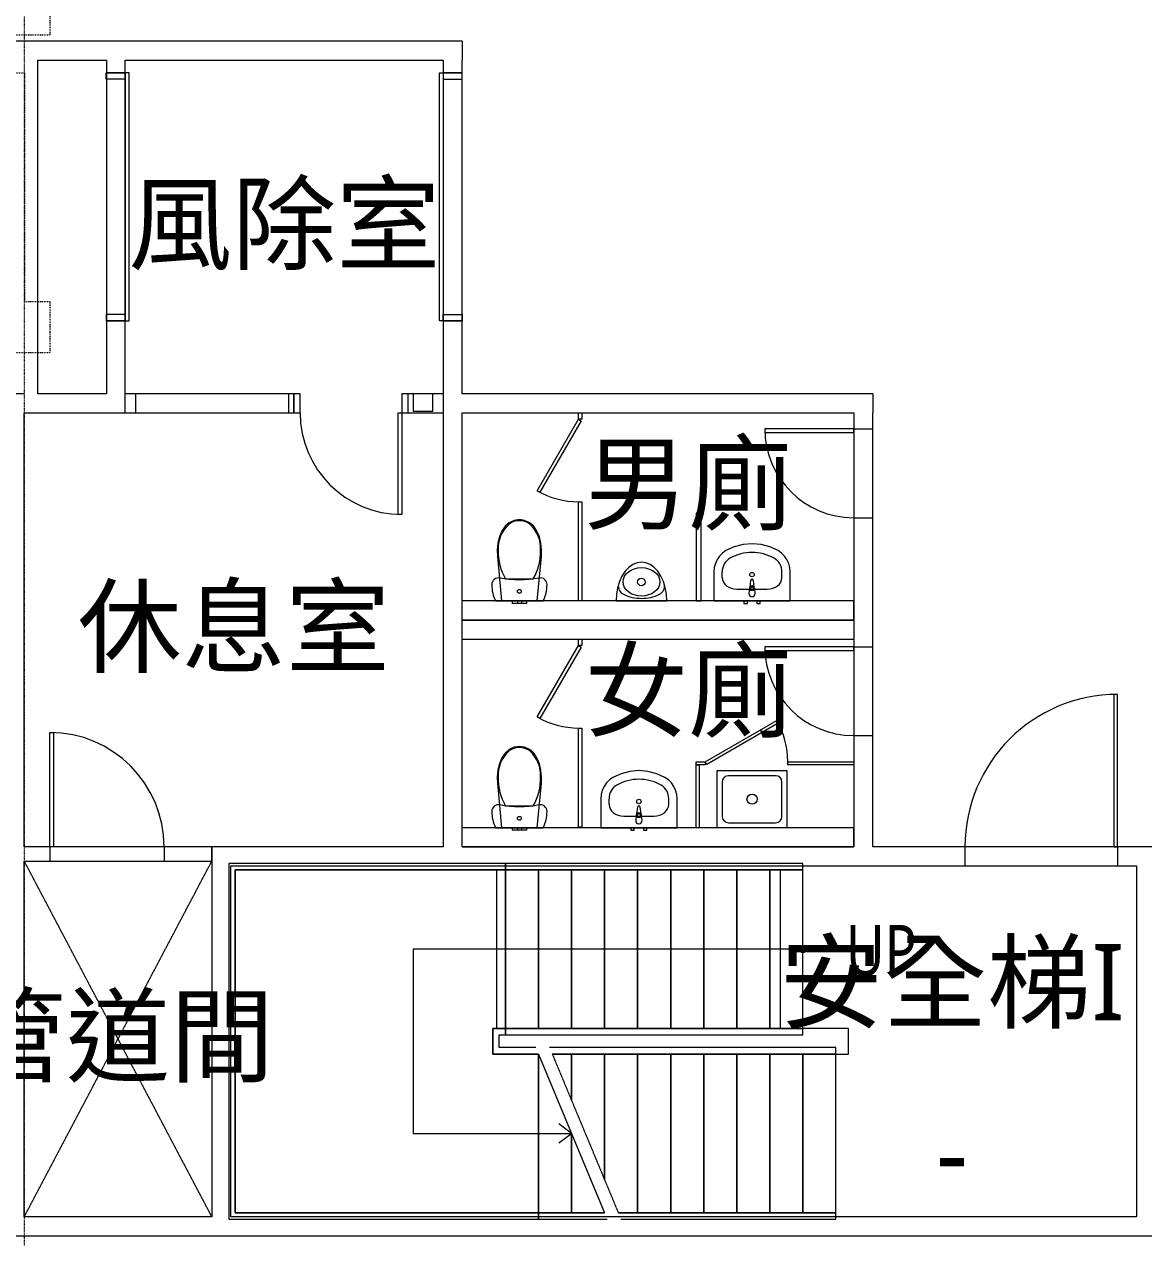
# Model space of a CAD drawing. Extents: x -76427 to 292734, y -42117 to 131250.
# Drawn here: x 0 to 8806, y 60434 to 69982 of the extents above; entities that cross this region are included whole.
import ezdxf
from ezdxf.enums import TextEntityAlignment as Align

# ---------------------------------------------------------------- set-up
doc = ezdxf.new("R2010")
doc.units = 0
doc.header["$LTSCALE"] = 10
for name, pattern in [('H12PL1$0$HIDDEN', [0.4, 0.3, -0.1]), ('H12PL1$0$JJP_三點線', [0.9, 0.3, -0.15, 0, -0.15, 0, -0.15, 0, -0.15]), ('H12PL1$0$JJP_虛線(退縮線、投影線、地下室範圍、非屬本工程、圖面分區)', [0.45, 0.3, -0.15]), ('H12PL1$0$虛線', [0.846667, 0.423333, -0.423333]), ('H12PL1$0$點劃線', [1.340556, 0.635, -0.352778, 0, -0.352778]), ('XFM7P10ICA$0$H12PL1$0$JJP_三點線', [0.9, 0.3, -0.15, 0, -0.15, 0, -0.15, 0, -0.15]), ('XFM7P10ICA$0$H12PL1$0$點劃線', [1.340556, 0.635, -0.352778, 0, -0.352778])]:
    doc.linetypes.add(name, pattern=pattern)
for name, color, linetype in [('H12PL1$0$A-OBJE-2D', 252, 'Continuous'), ('H12PL1$0$A-OBJE-TOIL.3D', 252, 'Continuous'), ('H12PL1$0$A-STRS', 252, 'Continuous'), ('H12PL1$0$A-TEXT', 252, 'Continuous'), ('H12PL1$0$A-WALL-IN', 252, 'Continuous'), ('H12PL1$0$A-ZONE', 252, 'Continuous'), ('H12PL1$0$Door', 252, 'Continuous'), ('H12PL1$0$S-GRID', 252, 'Continuous'), ('H12PL1$0$S-SLAB-SHOW', 252, 'Continuous'), ('XFM7P10ICA$0$H12PL1$0$A-WALL-IN', 252, 'Continuous'), ('XFM7P10ICA$0$H12PL1$0$Door', 252, 'Continuous'), ('XFM7P10ICA$0$H12PL1$0$S-GRID', 252, 'Continuous')]:
    doc.layers.add(name, color=color, linetype=linetype)
doc.styles.add('H12PL1$0$Standard', font='', dxfattribs={"width": 0.8})
doc.styles.get('H12PL1$0$Standard').set_extended_font_data('Microsoft JhengHei')

# ---------------------------------------------------------------- blocks, each defined once
blk = doc.blocks.new('XFM7P10ICA$0$H12PL1')
at = {"layer": 'XFM7P10ICA$0$H12PL1$0$A-WALL-IN', "lineweight": 0, "flags": 128}
for points in [[(3444, 69850), (-18, 69850)], [(3444, 69850), (3444, 69700)], [(107, 67075), (107, 69700)], [(107, 69700), (646, 69700)], [(646, 69700), (646, 67075)], [(794, 67075), (794, 69700)], [(794, 69700), (3296, 69700)], [(3296, 69700), (3296, 67075)], [(3444, 67075), (3444, 69700)], [(646, 67075), (107, 67075)], [(794, 66925), (794, 67075)], [(2080, 67075), (876, 67075)], [(876, 67075), (876, 66925)], [(2080, 66925), (2080, 67075)], [(3214, 67074), (3060, 67074)], [(3060, 67074), (3060, 66938)], [(3214, 66938), (3214, 67074)], [(3295, 67075), (3295, 66925)], [(3296, 67075), (3295, 67075)], [(6525, 67075), (3444, 67075)], [(6675, 67075), (6525, 67075)], [(3060, 66938), (3214, 66938)], [(0, 66925), (794, 66925)], [(876, 66925), (2080, 66925)], [(3295, 66925), (3295, 63510)], [(3445, 65445), (3445, 66925)], [(3445, 66925), (6525, 66925)], [(6525, 66925), (6525, 65445)], [(6675, 65445), (6675, 66925)], [(6525, 65445), (3445, 65445)], [(6675, 65295), (6675, 65445)], [(3445, 65295), (6525, 65295)], [(3445, 63510), (3445, 65295)], [(6525, 65295), (6525, 63510)], [(6675, 63510), (6675, 65295)], [(1475, 63510), (0, 63510)], [(1475, 63397.5), (1475, 63510)], [(3295, 63510), (1475, 63510)], [(1475, 63510), (1475, 63360)], [(6525, 63510), (3445, 63510)], [(8925, 63510), (6675, 63510)], [(0, 63397.5), (1475, 63397.5)], [(1475, 63360), (1475, 60600)], [(1625, 60600), (1625, 63360)], [(1625, 63360), (8750, 63360)], [(8750, 63360), (8750, 60600)], [(1475, 60600), (0, 60600)], [(8750, 60600), (1625, 60600)], [(-112.5, 60450), (9385, 60450)]]:
    blk.add_lwpolyline(points, dxfattribs=at)
at = {"layer": 'XFM7P10ICA$0$H12PL1$0$Door', "linetype": 'XFM7P10ICA$0$H12PL1$0$點劃線', "lineweight": 0}
for p, q in [((204, 69900), (204, 70300)), ((-446, 69900), (4, 69900)), ((4, 69900), (204, 69900)), ((-446, 69600), (4, 69600)), ((4, 67800), (4, 69600)), ((4, 67800), (204, 67800)), ((204, 67400), (204, 67800)), ((-446, 67400), (4, 67400)), ((4, 67400), (204, 67400))]:
    blk.add_line(p, q, dxfattribs=at)
at = {"layer": 'XFM7P10ICA$0$H12PL1$0$S-GRID', "linetype": 'XFM7P10ICA$0$H12PL1$0$JJP_三點線', "lineweight": 0}
blk.add_line((0, 128250), (0, -28000), dxfattribs=at)
blk = doc.blocks.new('XFM7P10ICA')
blk.add_blockref('XFM7P10ICA$0$H12PL1', (0, 0))
blk = doc.blocks.new('H12PL1')
at = {"layer": 'H12PL1$0$A-OBJE-2D', "linetype": 'H12PL1$0$HIDDEN', "lineweight": 0}
for p, q in [((0, 60600), (1475, 63397.5)), ((1475, 60600), (0, 63397.5))]:
    blk.add_line(p, q, dxfattribs=at)
at = {"layer": 'H12PL1$0$A-OBJE-TOIL.3D', "lineweight": 0}
for p, q in [((3786.06, 65618.04), (3895, 65618.04)), ((3895, 65618.04), (4003.94, 65618.04)), ((5490.22, 65628.27), (5490.22, 65674.09)), ((5959.78, 65628.27), (5959.78, 65674.09)), ((5606.17, 65537.32), (5843.83, 65537.32)), ((5711.4, 65527.23), (5711.4, 65542.1)), ((5738.6, 65527.23), (5711.4, 65527.23)), ((5738.6, 65542.1), (5738.6, 65527.23)), ((3854.69, 65445), (3838, 65445)), ((3838, 65445), (3838, 65425)), ((3854.69, 65425), (3838, 65425)), ((3879, 65445), (3854.69, 65445)), ((3879, 65425), (3854.69, 65425)), ((3883.69, 65445), (3879, 65445)), ((3879, 65445), (3879, 65425)), ((3883.69, 65425), (3879, 65425)), ((3895, 65445), (3883.69, 65445)), ((3895, 65425), (3883.69, 65425)), ((3906.31, 65445), (3895, 65445)), ((3906.31, 65425), (3895, 65425)), ((3911, 65445), (3906.31, 65445)), ((3911, 65425), (3906.31, 65425)), ((3911, 65445), (3911, 65425)), ((3935.31, 65445), (3911, 65445)), ((3935.31, 65425), (3911, 65425)), ((3952, 65445), (3935.31, 65445)), ((3952, 65425), (3935.31, 65425)), ((3952, 65445), (3952, 65425)), ((5910, 64070), (5540, 64070)), ((5490, 64020), (5490, 63750)), ((5960, 63750), (5960, 64020)), ((4600.22, 63843.27), (4600.22, 63889.09)), ((5069.78, 63843.27), (5069.78, 63889.09)), ((3786.06, 63833.04), (3895, 63833.04)), ((3895, 63833.04), (4003.94, 63833.04)), ((4716.17, 63752.32), (4953.83, 63752.32)), ((4821.4, 63742.23), (4821.4, 63757.1)), ((4848.6, 63742.23), (4821.4, 63742.23)), ((4848.6, 63757.1), (4848.6, 63742.23)), ((5540, 63700), (5910, 63700)), ((3854.69, 63660), (3838, 63660)), ((3838, 63660), (3838, 63640)), ((3854.69, 63640), (3838, 63640)), ((3879, 63660), (3854.69, 63660)), ((3879, 63640), (3854.69, 63640)), ((3883.69, 63660), (3879, 63660)), ((3879, 63660), (3879, 63640)), ((3883.69, 63640), (3879, 63640)), ((3895, 63660), (3883.69, 63660)), ((3895, 63640), (3883.69, 63640)), ((3906.31, 63660), (3895, 63660)), ((3906.31, 63640), (3895, 63640)), ((3911, 63660), (3906.31, 63660)), ((3911, 63640), (3906.31, 63640)), ((3911, 63660), (3911, 63640)), ((3935.31, 63660), (3911, 63660)), ((3935.31, 63640), (3911, 63640)), ((3952, 63660), (3935.31, 63660)), ((3952, 63640), (3935.31, 63640)), ((3952, 63660), (3952, 63640))]:
    blk.add_line(p, q, dxfattribs=at)
at = {"layer": 'H12PL1$0$A-OBJE-TOIL.3D', "lineweight": 0, "flags": 128}
for points in [[(4381.65, 66862.5), (4056.65, 66299.58), (4035, 66312.08), (4360, 66875)], [(4385, 66875), (4360, 66875), (4360, 66925), (4385, 66925)], [(4385, 65445), (4360, 65445), (4360, 66225), (4385, 66225)], [(4064.42, 65898.43), (4052.02, 65948.17), (4033, 65995.11), (4007.4, 66032.31), (3974.36, 66060.82), (3936.05, 66078.78), (3895, 66085), (3853.95, 66078.78), (3815.64, 66060.82), (3782.6, 66032.31), (3757, 65995.11), (3737.98, 65948.17), (3725.58, 65898.43), (3720.09, 65847.08), (3721.65, 65795.38), (3754.03, 65445), (4035.97, 65445), (4068.35, 65795.38), (4069.91, 65847.08)], [(5285, 65445), (5325, 65445), (5325, 66135), (5285, 66135)], [(6025, 65445), (6025, 65674.09), (6022.11, 65707.81), (6013.51, 65740.46), (5999.5, 65770.98), (5980.51, 65798.41), (5957.15, 65821.86), (5930.17, 65840.59), (5864.98, 65870.53), (5795.96, 65888.83), (5725, 65894.99), (5654.04, 65888.83), (5585.02, 65870.53), (5519.83, 65840.59), (5492.85, 65821.86), (5469.49, 65798.41), (5450.5, 65770.98), (5436.49, 65740.46), (5427.89, 65707.81), (5425, 65674.09), (5425, 65445)], [(5055, 65445), (5051.96, 65497.96), (5042.94, 65549.32), (5028.21, 65597.5), (5008.21, 65641.05), (4983.56, 65678.64), (4955, 65709.14), (4923.4, 65731.61), (4889.73, 65745.37), (4855, 65750), (4820.27, 65745.37), (4786.6, 65731.61), (4755, 65709.14), (4726.44, 65678.64), (4701.79, 65641.05), (4681.79, 65597.5), (4667.06, 65549.32), (4658.04, 65497.96), (4655, 65445), (4855, 65445)], [(4081.77, 65445), (4088.87, 65460.07), (4095.07, 65475.54), (4100.36, 65491.34), (4104.71, 65507.43), (4108.11, 65523.74), (4110.55, 65540.22), (4112.01, 65556.82), (4112.5, 65573.48), (4111.22, 65585.01), (4107.43, 65595.98), (4101.33, 65605.85), (4093.21, 65614.15), (4083.46, 65620.45), (4072.57, 65624.47), (4061.06, 65625.99), (4049.5, 65624.95), (4011.22, 65618.17), (3972.64, 65613.31), (3933.87, 65610.39), (3895, 65609.42), (3856.13, 65610.39), (3817.36, 65613.31), (3778.78, 65618.17), (3740.5, 65624.95), (3728.94, 65625.99), (3717.43, 65624.47), (3706.54, 65620.45), (3696.79, 65614.15), (3688.67, 65605.85), (3682.57, 65595.98), (3678.78, 65585.01), (3677.5, 65573.48), (3677.99, 65556.82), (3679.45, 65540.22), (3681.89, 65523.74), (3685.29, 65507.43), (3689.64, 65491.34), (3694.93, 65475.54), (3701.13, 65460.07), (3708.23, 65445)], [(5688.5, 65445), (5661.5, 65445), (5661.5, 65425), (5688.5, 65425)], [(5788.5, 65445), (5761.5, 65445), (5761.5, 65425), (5788.5, 65425)], [(4385, 65095), (4360, 65095), (4360, 65145), (4385, 65145)], [(4381.65, 65082.5), (4056.65, 64519.58), (4035, 64532.08), (4360, 65095)], [(5356.08, 64180), (5919, 64505), (5931.5, 64483.35), (5368.58, 64158.35)], [(4385, 63665), (4360, 63665), (4360, 64445), (4385, 64445)], [(4064.42, 64113.43), (4052.02, 64163.17), (4033, 64210.11), (4007.4, 64247.31), (3974.36, 64275.82), (3936.05, 64293.78), (3895, 64300), (3853.95, 64293.78), (3815.64, 64275.82), (3782.6, 64247.31), (3757, 64210.11), (3737.98, 64163.17), (3725.58, 64113.43), (3720.09, 64062.08), (3721.65, 64010.38), (3754.03, 63660), (4035.97, 63660), (4068.35, 64010.38), (4069.91, 64062.08)], [(5356.08, 64180), (5356.08, 64155), (5285, 64155), (5285, 64180)], [(6525, 64180), (6525, 64155), (6006.08, 64155), (6006.08, 64180)], [(5135, 63660), (5135, 63889.09), (5132.11, 63922.81), (5123.51, 63955.46), (5109.5, 63985.98), (5090.51, 64013.41), (5067.15, 64036.86), (5040.17, 64055.59), (4974.98, 64085.53), (4905.96, 64103.83), (4835, 64109.99), (4764.04, 64103.83), (4695.02, 64085.53), (4629.83, 64055.59), (4602.85, 64036.86), (4579.49, 64013.41), (4560.5, 63985.98), (4546.49, 63955.46), (4537.89, 63922.81), (4535, 63889.09), (4535, 63660)], [(5310, 63660), (5285, 63660), (5285, 64155), (5310, 64155)], [(5450, 64110), (6000, 64110), (6000, 63660), (5450, 63660)], [(4081.77, 63660), (4088.87, 63675.07), (4095.07, 63690.54), (4100.36, 63706.34), (4104.71, 63722.43), (4108.11, 63738.74), (4110.55, 63755.22), (4112.01, 63771.82), (4112.5, 63788.48), (4111.22, 63800.01), (4107.43, 63810.98), (4101.33, 63820.85), (4093.21, 63829.15), (4083.46, 63835.45), (4072.57, 63839.47), (4061.06, 63840.99), (4049.5, 63839.95), (4011.22, 63833.17), (3972.64, 63828.31), (3933.87, 63825.39), (3895, 63824.42), (3856.13, 63825.39), (3817.36, 63828.31), (3778.78, 63833.17), (3740.5, 63839.95), (3728.94, 63840.99), (3717.43, 63839.47), (3706.54, 63835.45), (3696.79, 63829.15), (3688.67, 63820.85), (3682.57, 63810.98), (3678.78, 63800.01), (3677.5, 63788.48), (3677.99, 63771.82), (3679.45, 63755.22), (3681.89, 63738.74), (3685.29, 63722.43), (3689.64, 63706.34), (3694.93, 63690.54), (3701.13, 63675.07), (3708.23, 63660)], [(4798.5, 63660), (4771.5, 63660), (4771.5, 63640), (4798.5, 63640)], [(4898.5, 63660), (4871.5, 63660), (4871.5, 63640), (4898.5, 63640)]]:
    blk.add_lwpolyline(points, close=True, dxfattribs=at)
for points in [[(5750, 65502.32), (5746, 65544.27, 0.1210196), (5742.73, 65553.78), (5736.1, 65606.72, 0.8825663), (5713.9, 65606.72), (5707.27, 65553.78, 0.1210196), (5704, 65544.27), (5700, 65502.32, 1)], [(4860, 63717.32), (4856, 63759.27, 0.1210196), (4852.73, 63768.78), (4846.1, 63821.72, 0.8825663), (4823.9, 63821.72), (4817.27, 63768.78, 0.1210196), (4814, 63759.27), (4810, 63717.32, 1)]]:
    blk.add_lwpolyline(points, format="xyb", close=True, dxfattribs=at)
for points in [[(6525, 65445), (3445, 65445)], [(3445, 65295), (3445, 65445)], [(6525, 65295), (6525, 65445)], [(3445, 65295), (6525, 65295)], [(6525, 63660), (3445, 63660)], [(3445, 63510), (3445, 63660)], [(6525, 63510), (6525, 63660)], [(3445, 63510), (6525, 63510)]]:
    blk.add_lwpolyline(points, dxfattribs=at)
at = {"layer": 'H12PL1$0$A-OBJE-TOIL.3D', "lineweight": 0}
for centre, radius in [((4855, 65595), 30), ((5725, 65652.14), 17.5), ((4835, 63867.14), 17.5), ((5725, 63885), 40)]:
    blk.add_circle(centre, radius, dxfattribs=at)
for centre, radius, start, end in [((4360, 66875), 650, 240, 270), ((4743.21, 65560.27), 70.02, 169.18547, 244.54742), ((4966.79, 65560.27), 70.02, 295.452578, 10.81453), ((5725, 65542.37), 21.09, 32.771025, 147.228975), ((5725, 65542.1), 13.6, 0, 180), ((4855, 65795.15), 330.15, 244.547422, 270), ((4855, 65795.15), 330.15, 270, 295.452578), ((4360, 65095), 650, 240, 270), ((5356.08, 64180), 650, 0, 30), ((5540, 64020), 50, 90, 180), ((5910, 64020), 50, 0, 90), ((4835, 63757.37), 21.09, 32.771025, 147.228975), ((4835, 63757.1), 13.6, 0, 180), ((5540, 63750), 50, 180, 270), ((5910, 63750), 50, 270, 0)]:
    blk.add_arc(centre, radius, start, end, dxfattribs=at)
for centre, major_axis, ratio, start_param, end_param in [((3895.81, 65937.76), (0, 138.61), 0.9993766, 0.0058609, 0.6325046), ((3894.19, 65937.76), (0, 138.61), 0.9993766, 5.6506808, 6.2773246), ((3984.46, 65857.3), (0, 257.06), 0.9993766, 0.7259352, 1.6265238), ((3805.54, 65857.3), (0, 257.06), 0.9993766, 4.6566578, 5.5572463), ((4153.1, 65832.94), (0, 425.52), 0.9993766, 1.5471782, 2.1001988), ((3636.9, 65832.94), (0, 425.52), 0.9993766, 4.1829842, 4.7360048), ((5725, 65445), (0, 381.82), 0.9565217, 5.7862105, 6.7801601), ((5606.15, 65674.09), (0, 121.2), 0.9565217, 0.4969748, 1.5707963), ((5843.85, 65674.09), (0, 121.2), 0.9565217, 4.712389, 5.7862105), ((5606.3, 65628.27), (116.07, 0), 0.7836457, 3.1415927, 4.712389), ((5843.7, 65628.27), (116.07, 0), 0.7836457, 4.712389, 6.2831853), ((3984.46, 64072.3), (0, 257.06), 0.9993766, 0.7259352, 1.6265238), ((3895.81, 64152.76), (0, 138.61), 0.9993766, 0.0058609, 0.6325046), ((3894.19, 64152.76), (0, 138.61), 0.9993766, 5.6506808, 6.2773246), ((3805.54, 64072.3), (0, 257.06), 0.9993766, 4.6566578, 5.5572463), ((4153.1, 64047.94), (0, 425.52), 0.9993766, 1.5471782, 2.1001988), ((3636.9, 64047.94), (0, 425.52), 0.9993766, 4.1829842, 4.7360048), ((4716.15, 63889.09), (0, 121.2), 0.9565217, 0.4969748, 1.5707963), ((4835, 63660), (0, 381.82), 0.9565217, 5.7862105, 6.7801601), ((4953.85, 63889.09), (0, 121.2), 0.9565217, 4.712389, 5.7862105), ((4716.3, 63843.27), (116.07, 0), 0.7836457, 3.1415927, 4.712389), ((4953.7, 63843.27), (116.07, 0), 0.7836457, 4.712389, 6.2831853)]:
    blk.add_ellipse(centre, major_axis=major_axis, ratio=ratio, start_param=start_param, end_param=end_param, dxfattribs=at)
for centre, major_axis, ratio in [((4855, 65595), (145, 0), 0.7724138), ((3895, 65519.98), (15, 0), 0.9997238), ((3895, 63734.98), (15, 0), 0.9997238)]:
    blk.add_ellipse(centre, major_axis=major_axis, ratio=ratio, dxfattribs=at)
at = {"layer": 'H12PL1$0$A-STRS', "lineweight": 0}
for p, q in [((3785, 63380), (1608.56, 63380)), ((1608.56, 63380), (1608.56, 60580)), ((1658.56, 60630), (1658.56, 63330)), ((1658.56, 63330), (3785, 63330)), ((1658.56, 63330), (1658.56, 60630)), ((3715.58, 63330), (1658.56, 63330)), ((1658.56, 63330), (1658.56, 60630)), ((3785, 63330), (1658.56, 63330)), ((3785, 63330), (3715.58, 63330)), ((6125, 63380), (3785, 63380)), ((3785, 63380), (3785, 63330)), ((3785, 63330), (3785, 63380)), ((3785, 63330), (6125, 63330)), ((6125, 63330), (3785, 63330)), ((3785, 62080), (3785, 63330)), ((3785, 62080), (3785, 63330)), ((3785, 62080), (3785, 63330)), ((4045, 63330), (3785, 63330)), ((3785, 63330), (3785, 62080)), ((3785, 62080), (3785, 63330)), ((4045, 62080), (4045, 63330)), ((4305, 63330), (4045, 63330)), ((4045, 63330), (4045, 62080)), ((4045, 62080), (4045, 63330)), ((4305, 62080), (4305, 63330)), ((4565, 63330), (4305, 63330)), ((4305, 63330), (4305, 62080)), ((4305, 62080), (4305, 63330)), ((4565, 62080), (4565, 63330)), ((4825, 63330), (4565, 63330)), ((4565, 63330), (4565, 62080)), ((4565, 62080), (4565, 63330)), ((4825, 62080), (4825, 63330)), ((5085, 63330), (4825, 63330)), ((4825, 63330), (4825, 62080)), ((4825, 62080), (4825, 63330)), ((5085, 62080), (5085, 63330)), ((5345, 63330), (5085, 63330)), ((5085, 63330), (5085, 62080)), ((5085, 62080), (5085, 63330)), ((5345, 62080), (5345, 63330)), ((5605, 63330), (5345, 63330)), ((5345, 63330), (5345, 62080)), ((5345, 62080), (5345, 63330)), ((5605, 62080), (5605, 63330)), ((5865, 63330), (5605, 63330)), ((5605, 63330), (5605, 62080)), ((5605, 62080), (5605, 63330)), ((5865, 62080), (5865, 63330)), ((6125, 63330), (5865, 63330)), ((5865, 63330), (5865, 62080)), ((5865, 62080), (5865, 63330)), ((6125, 63330), (6125, 63380)), ((6125, 62080), (6125, 63330)), ((6125, 62080), (6125, 63330)), ((3785, 62705), (3060, 62705)), ((3060, 62705), (3060, 61255)), ((5865, 62705), (3785, 62705)), ((6125, 62705), (5865, 62705)), ((3785, 62080), (3685, 62080)), ((3685, 62080), (3685, 61880)), ((3685, 61880), (3685, 62080)), ((3685, 62080), (3715.58, 62080)), ((3685, 61880), (3685, 62080)), ((3685, 62080), (3785, 62080)), ((3715.58, 62080), (3785, 62080)), ((6125, 62080), (3785, 62080)), ((3785, 62080), (3785, 62030)), ((3785, 62030), (3785, 62080)), ((3785, 62080), (6125, 62080)), ((3785, 62080), (4045, 62080)), ((4045, 62080), (4305, 62080)), ((4305, 62080), (4565, 62080)), ((4565, 62080), (4825, 62080)), ((4825, 62080), (5085, 62080)), ((5085, 62080), (5345, 62080)), ((5345, 62080), (5605, 62080)), ((5605, 62080), (5865, 62080)), ((5865, 62080), (6125, 62080)), ((6125, 62030), (6125, 62080)), ((3735, 61930), (3735, 62030)), ((3735, 62030), (3785, 62030)), ((3785, 62030), (6125, 62030)), ((3685, 61880), (4045, 61880)), ((4045, 61880), (3685, 61880)), ((4045, 61880), (3685, 61880)), ((4024.2, 61930), (3735, 61930)), ((4045, 61880), (4045, 60630)), ((4045, 61880), (4045, 60630)), ((4045, 60630), (4045, 61880)), ((4045, 61880), (4045, 60630)), ((4045, 61880), (4565, 60630)), ((4305, 61255), (4205, 61330)), ((3060, 61255), (4045, 61255)), ((4045, 61255), (4305, 61255)), ((4205, 61180), (4305, 61255)), ((4305, 61255), (4305, 60630)), ((4305, 60630), (4305, 61255)), ((4305, 61255), (4305, 60630)), ((1608.56, 60580), (4045, 60580)), ((4045, 60630), (1658.56, 60630)), ((1658.56, 60630), (4045, 60630)), ((1658.56, 60630), (4045, 60630)), ((4045, 60580), (4045, 60630)), ((4565, 60630), (4045, 60630)), ((4045, 60630), (4045, 60580)), ((4045, 60630), (4565, 60630)), ((4045, 60630), (4305, 60630)), ((4045, 60580), (4585.8, 60580)), ((4305, 60630), (4565, 60630))]:
    blk.add_line(p, q, dxfattribs=at)
at = {"layer": 'H12PL1$0$A-STRS', "linetype": 'H12PL1$0$JJP_虛線(退縮線、投影線、地下室範圍、非屬本工程、圖面分區)', "lineweight": 0}
for p, q in [((3715.58, 63330), (3715.58, 62080)), ((5946.78, 63330), (5946.78, 62080)), ((4045, 61880), (4045, 60630)), ((6385, 61930), (4132.51, 61930)), ((4153.31, 61880), (6385, 61880)), ((4305, 61880), (4153.31, 61880)), ((4153.31, 61880), (4673.31, 60630)), ((4305, 61880), (4305, 61515.36)), ((4305, 61515.36), (4305, 61880)), ((4305, 61880), (4305, 61515.36)), ((4565, 61880), (4305, 61880)), ((4565, 61880), (4565, 60890.36)), ((4565, 60890.36), (4565, 61880)), ((4565, 61880), (4565, 60890.36)), ((4825, 61880), (4565, 61880)), ((4825, 61880), (4825, 60630)), ((4825, 60630), (4825, 61880)), ((4825, 61880), (4825, 60630)), ((5085, 61880), (4825, 61880)), ((5085, 61880), (5085, 60630)), ((5085, 60630), (5085, 61880)), ((5085, 61880), (5085, 60630)), ((5345, 61880), (5085, 61880)), ((5345, 61880), (5345, 60630)), ((5345, 60630), (5345, 61880)), ((5345, 61880), (5345, 60630)), ((5605, 61880), (5345, 61880)), ((5605, 61880), (5605, 60630)), ((5605, 60630), (5605, 61880)), ((5605, 61880), (5605, 60630)), ((5865, 61880), (5605, 61880)), ((5865, 61880), (5865, 60630)), ((5865, 60630), (5865, 61880)), ((5865, 61880), (5865, 60630)), ((6125, 61880), (5865, 61880)), ((6125, 61880), (6125, 60630)), ((6125, 60630), (6125, 61880)), ((6125, 61880), (6125, 60630)), ((6385, 61880), (6125, 61880)), ((6385, 61880), (6385, 61930)), ((6385, 60630), (6385, 61880)), ((6385, 60630), (4673.31, 60630)), ((4673.31, 60630), (4825, 60630)), ((4694.11, 60580), (6385, 60580)), ((4825, 60630), (5085, 60630)), ((5085, 60630), (5345, 60630)), ((5345, 60630), (5605, 60630)), ((5605, 60630), (5865, 60630)), ((5865, 60630), (6125, 60630)), ((6125, 60630), (6385, 60630)), ((6385, 60580), (6385, 60630))]:
    blk.add_line(p, q, dxfattribs=at)
at = {"layer": 'H12PL1$0$A-STRS', "linetype": 'H12PL1$0$虛線', "lineweight": 0}
for p, q in [((6385, 61880), (4153.31, 61880)), ((6385, 60630), (6385, 61880)), ((4673.31, 60630), (6385, 60630))]:
    blk.add_line(p, q, dxfattribs=at)
at = {"layer": 'H12PL1$0$A-STRS', "lineweight": 0, "flags": 128}
blk.add_lwpolyline([(6125, 62730, 1), (6125, 62680, 1)], format="xyb", close=True, dxfattribs=at)
at = {"layer": 'H12PL1$0$A-WALL-IN', "lineweight": 0}
for p, q in [((794, 69600), (646, 69600)), ((3296, 69600), (3444, 69600)), ((794, 67650), (646, 67650)), ((3296, 67650), (3444, 67650)), ((2120, 66925), (2120, 67075)), ((3020, 66925), (3020, 67075)), ((6525, 66800), (6675, 66800)), ((6525, 66100), (6675, 66100)), ((6525, 65085), (6675, 65085)), ((6525, 64385), (6675, 64385)), ((200, 63510), (200, 63397.5)), ((1100, 63510), (1100, 63397.5)), ((7400, 63510), (7400, 63360)), ((8600, 63510), (8600, 63360))]:
    blk.add_line(p, q, dxfattribs=at)
at = {"layer": 'H12PL1$0$A-WALL-IN', "lineweight": 0, "flags": 128}
for points in [[(3444, 69850), (-380, 69850)], [(3444, 69850), (3444, 69700)], [(107, 67075), (107, 69700)], [(107, 69700), (646, 69700)], [(646, 69700), (646, 69600)], [(794, 69600), (794, 69700)], [(794, 69700), (3296, 69700)], [(3296, 69700), (3296, 69600)], [(3444, 69600), (3444, 69700)], [(646, 67650), (646, 67075)], [(794, 67075), (794, 67650)], [(3296, 67650), (3296, 67075)], [(3444, 67075), (3444, 67650)], [(0, 67075), (-112.5, 67075)], [(646, 67075), (107, 67075)], [(2120, 67075), (794, 67075)], [(3296, 67075), (3020, 67075)], [(6675, 67075), (3444, 67075)], [(6675, 67075), (6675, 66925)], [(0, 63510), (0, 66925)], [(0, 66925), (2120, 66925)], [(3020, 66925), (3295, 66925)], [(3295, 66925), (3295, 63510)], [(3445, 65295), (3445, 66925)], [(3445, 66925), (6525, 66925)], [(6525, 66925), (6525, 66800)], [(6675, 66800), (6675, 66925)], [(6525, 66100), (6525, 65295)], [(6675, 65085), (6675, 66100)], [(6525, 65295), (3445, 65295)], [(3445, 65145), (6525, 65145)], [(3445, 63510), (3445, 65145)], [(6525, 65145), (6525, 65085)], [(6525, 64385), (6525, 63510)], [(6675, 63510), (6675, 64385)], [(200, 63510), (0, 63510)], [(1475, 63510), (1100, 63510)], [(1475, 63397.5), (1475, 63510)], [(3295, 63510), (1475, 63510)], [(1475, 63510), (1475, 63360)], [(6525, 63510), (3445, 63510)], [(7400, 63510), (6675, 63510)], [(8925, 63510), (8600, 63510)], [(0, 63397.5), (200, 63397.5)], [(0, 60600), (0, 63397.5)], [(1100, 63397.5), (1475, 63397.5)], [(1475, 63360), (1475, 60600)], [(1625, 60600), (1625, 63360)], [(1625, 63360), (7400, 63360)], [(8600, 63360), (8750, 63360)], [(8750, 63360), (8750, 60600)], [(1475, 60600), (0, 60600)], [(8750, 60600), (1625, 60600)], [(-112.5, 60450), (9385, 60450)]]:
    blk.add_lwpolyline(points, dxfattribs=at)
at = {"layer": 'H12PL1$0$Door', "linetype": 'H12PL1$0$點劃線', "lineweight": 0}
for p, q in [((204, 69900), (204, 70300)), ((-446, 69900), (4, 69900)), ((4, 69900), (204, 69900)), ((-446, 69600), (4, 69600)), ((4, 67800), (4, 69600)), ((4, 67800), (204, 67800)), ((204, 67400), (204, 67800)), ((-446, 67400), (4, 67400)), ((4, 67400), (204, 67400))]:
    blk.add_line(p, q, dxfattribs=at)
at = {"layer": 'H12PL1$0$Door', "lineweight": 0}
for p, q in [((644, 69550), (644, 69600)), ((644, 69600), (794, 69600)), ((794, 69550), (644, 69550)), ((794, 69600), (794, 69550)), ((794, 69600), (794, 67650)), ((824, 69600), (794, 69600)), ((824, 67650), (824, 69600)), ((3266, 67650), (3266, 69600)), ((3266, 69600), (3296, 69600)), ((3294, 69600), (3294, 69550)), ((3444, 69600), (3294, 69600)), ((3294, 69550), (3444, 69550)), ((3296, 69600), (3296, 67650)), ((3444, 69550), (3444, 69600)), ((794, 67700), (644, 67700)), ((644, 67700), (644, 67650)), ((794, 67650), (794, 67700)), ((3294, 67650), (3294, 67700)), ((3294, 67700), (3444, 67700)), ((3444, 67700), (3444, 67650)), ((644, 67650), (794, 67650)), ((794, 67650), (824, 67650)), ((3296, 67650), (3266, 67650)), ((3444, 67650), (3294, 67650)), ((2170, 67075), (2120, 67075)), ((2120, 67075), (2120, 66925)), ((2170, 66925), (2170, 67075)), ((3020, 67075), (2970, 67075)), ((2970, 67075), (2970, 66925)), ((3020, 66925), (3020, 67075)), ((2120, 66925), (2170, 66925)), ((2940, 66125), (2940, 66925)), ((2940, 66925), (2970, 66925)), ((2970, 66925), (2970, 66125)), ((2970, 66925), (3020, 66925)), ((6525, 66800), (5825, 66800)), ((5825, 66800), (5825, 66770)), ((5825, 66770), (6525, 66770)), ((6525, 66770), (6525, 66800)), ((6525, 66800), (6675, 66800)), ((2970, 66125), (2940, 66125)), ((6525, 66100), (6675, 66100)), ((6525, 65085), (5825, 65085)), ((5825, 65085), (5825, 65055)), ((5825, 65055), (6525, 65055)), ((6525, 65055), (6525, 65085)), ((6525, 65085), (6675, 65085)), ((8600, 64710), (8570, 64710)), ((8570, 64710), (8570, 63510)), ((8600, 63510), (8600, 64710)), ((200, 63510), (200, 64410)), ((200, 64410), (230, 64410)), ((230, 64410), (230, 63510)), ((6525, 64385), (6675, 64385)), ((230, 63510), (200, 63510)), ((200, 63510), (200, 63397)), ((1100, 63510), (1100, 63397)), ((7400, 63510), (7400, 63360)), ((8570, 63510), (8600, 63510)), ((8600, 63510), (8600, 63360))]:
    blk.add_line(p, q, dxfattribs=at)
for centre, radius, start, end in [((2970, 66925), 800, 180, 270), ((6525, 66800), 700, 180, 270), ((6525, 65085), 700, 180, 270), ((8600, 63510), 1200, 90, 180), ((200, 63510), 900, 0, 90)]:
    blk.add_arc(centre, radius, start, end, dxfattribs=at)
at = {"layer": 'H12PL1$0$S-GRID', "linetype": 'H12PL1$0$JJP_三點線', "lineweight": 0}
blk.add_line((0, 128250), (0, -28000), dxfattribs=at)
at = {"layer": 'H12PL1$0$S-SLAB-SHOW', "lineweight": 0, "flags": 128}
blk.add_lwpolyline([(6125, 63360), (8750, 63360), (8750, 60600), (6385, 60600), (6385, 61880), (6485, 61880), (6485, 62080), (6125, 62080)], close=True, dxfattribs=at)
at = {"layer": 'H12PL1$0$A-TEXT', "linetype": 'Continuous', "lineweight": 0, "insert": (6463.75, 62692.85), "char_height": 400, "attachment_point": 4, "style": 'H12PL1$0$Standard'}
blk.add_mtext('\\A1;UP', dxfattribs=at)
at = {"layer": 'H12PL1$0$A-ZONE', "style": 'H12PL1$0$Standard'}
for s, p in [('風除室', (2045, 68713.09)), ('男廁', (5223.64, 66669.67)), ('休息室', (1647.5, 65543.09)), ('女廁', (5223.64, 65038.94)), ('安全梯I', (7297.91, 62745.24)), ('管道間', (737.5, 62321.3)), ('-', (7297.91, 61403.35))]:
    blk.add_text(s, height=600, dxfattribs=at).set_placement(p, align=Align.TOP_CENTER)

msp = doc.modelspace()

# ---------------------------------------------------------------- block references
msp.add_blockref('XFM7P10ICA', (0, 0))

# ---------------------------------------------------------------- next in the draw order: block references
msp.add_blockref('H12PL1', (0, 0))

doc.saveas('drawing.dxf')
